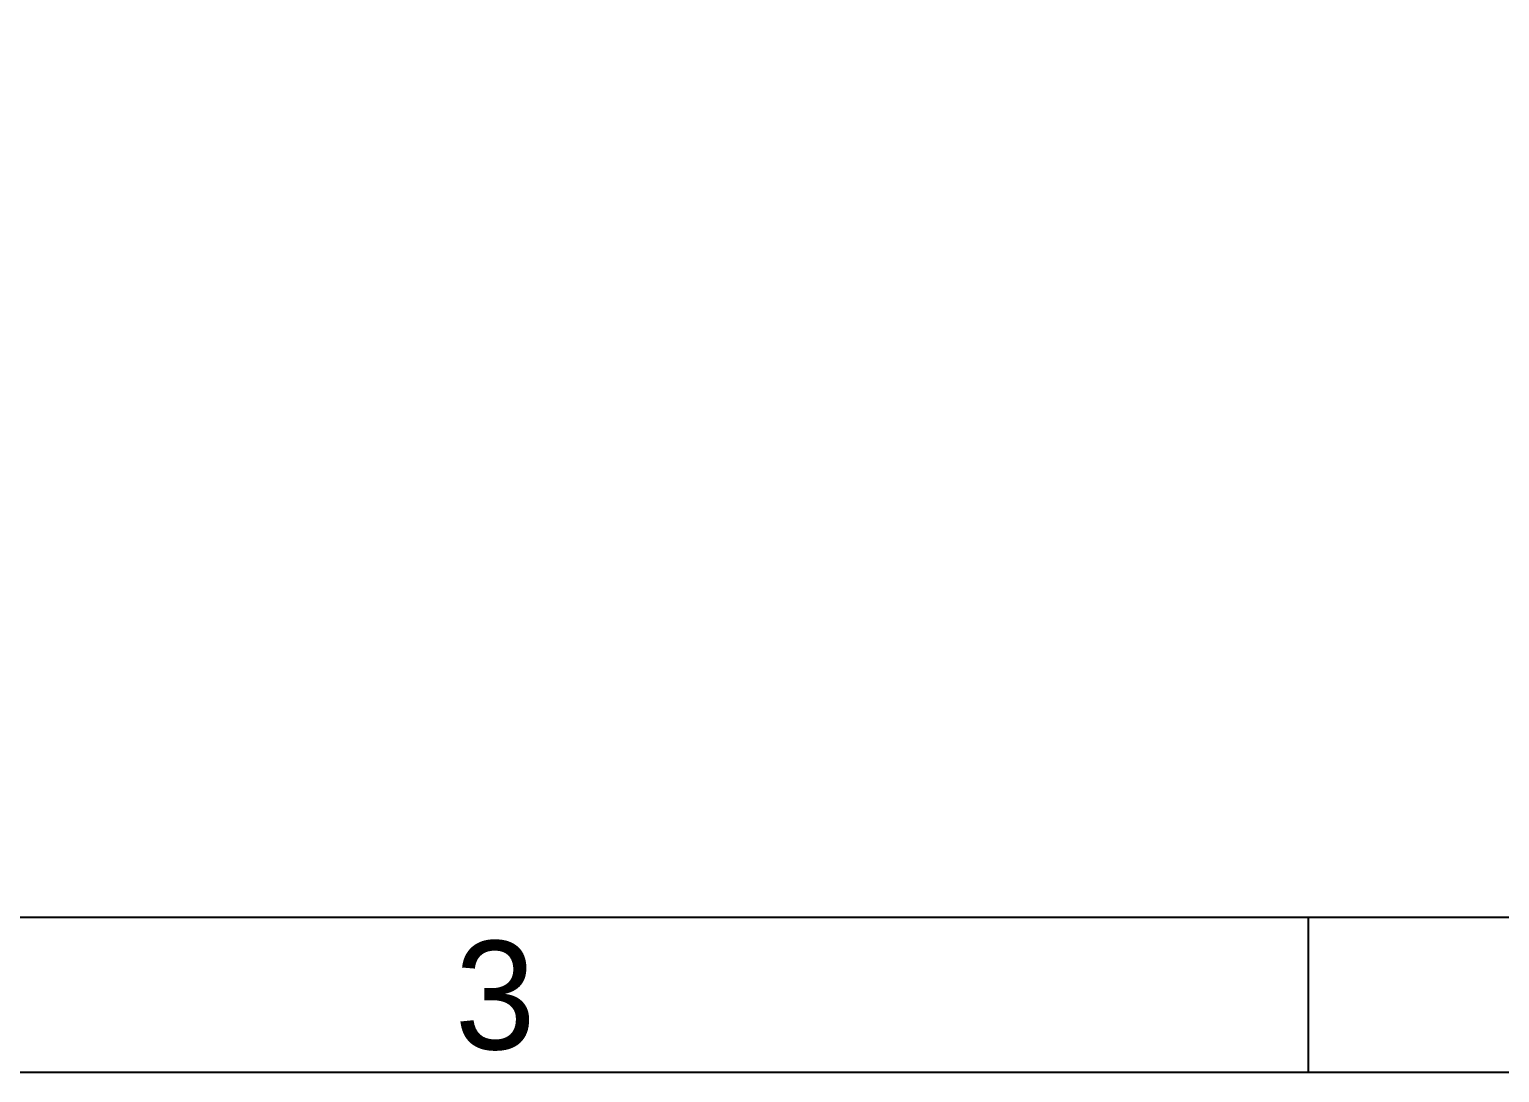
# Model space of a CAD drawing. Header units: millimetres. Extents: x 4086 to 8300, y 123 to 1549.
# Drawn here: x 6841.5 to 7069.3, y 123.6 to 285.2 of the extents above; entities that cross this region are included whole.
import ezdxf
from ezdxf import colors
from ezdxf.entities.mleader import LeaderData, LeaderLine
from ezdxf.enums import TextEntityAlignment as Align
from ezdxf.math import Vec2, Vec3

# ---------------------------------------------------------------- set-up
doc = ezdxf.new("R2010")
doc.units = ezdxf.units.MM
doc.styles.add('思源黑', font='SourceHanSansCN-Normal.ttf')

# ---------------------------------------------------------------- blocks, each defined once
blk = doc.blocks.new('1')
at = {"color": 2}
blk.add_line((7039.66, 123.62), (7039.66, 147.62), dxfattribs=at)
for points in [[(6283.66, 123.62), (6283.66, 1549.22), (8299.66, 1549.22), (8299.66, 123.62)], [(6403.66, 147.62), (6403.66, 1525.22), (8275.66, 1525.22), (8275.66, 147.62)]]:
    blk.add_lwpolyline(points, close=True, dxfattribs=at)
at = {"color": 2, "style": '思源黑'}
blk.add_text('3', height=16.8, dxfattribs=at).set_placement((6913.66, 135.62), align=Align.MIDDLE_CENTER)
at = {"color": 7, "style": '思源黑'}
for tag, height, p in [('编号', 19.2, (8134.84, 252.67)), ('比例', 8, (7939.66, 171.62))]:
    blk.add_attdef(tag, text='', height=height, dxfattribs=at).set_placement(p, align=Align.MIDDLE)
at = {"linetype": 'Continuous', "lineweight": 0, "ltscale": 0.3, "style": '思源黑'}
for tag, p in [('当前页', (8121.35, 207.93)), ('总页数', (8160.27, 207.93))]:
    blk.add_attdef(tag, text='', height=8, dxfattribs=at).set_placement(p, align=Align.MIDDLE)

msp = doc.modelspace()

# ---------------------------------------------------------------- block references
msp.add_blockref('1', (0, 0))

# ---------------------------------------------------------------- leaders
ml = msp.add_multileader_mtext('Standard')
ml.set_content('{\\C7;user air duct }5（φ12 blue）\\Pclean-type model use', style='思源黑')
ml.set_leader_properties()
ml.build(insert=Vec2(0, 0))
ml.multileader.update_dxf_attribs({"text_left_attachment_type": 5, "text_right_attachment_type": 5, "dogleg_length": 1, "arrow_head_size": 6})
ctx = ml.context
ctx.base_point, ctx.char_height, ctx.arrow_head_size, ctx.plane_origin = Vec3(6920.719, 292.846), 7, 6, Vec3(6892.226, 312.323)
ctx.left_attachment, ctx.right_attachment = 5, 5
notes = []
notes.append((ctx, [(0, (1, 1, 0), (6919.719, 292.846), (1, 0), 1, [(0, [(6892.226, 312.323)], 0, [])])]))
ctx.mtext.insert, ctx.mtext.flow_direction = Vec3(6922.719, 315.557), 5
ml = msp.add_multileader_mtext('Standard')
ml.set_content('{\\C256;Installation table alignment \\Pperforation no less than }φ65', style='思源黑')
ml.set_leader_properties()
ml.build(insert=Vec2(0, 0))
ml.multileader.update_dxf_attribs({"text_left_attachment_type": 5, "text_right_attachment_type": 5, "dogleg_length": 1, "arrow_head_size": 6})
ctx = ml.context
ctx.base_point, ctx.char_height, ctx.arrow_head_size, ctx.plane_origin = Vec3(6705.734, 293.721), 7, 6, Vec3(6856.214, 304.733)
ctx.left_attachment, ctx.right_attachment, ctx.text_align_type = 5, 5, 2
notes.append((ctx, [(0, (1, 1, 0), (6834.404, 293.721), (-1, 0), 1, [(0, [(6856.214, 304.733)], 0, [])])]))
ctx.mtext.insert, ctx.mtext.alignment, ctx.mtext.flow_direction = Vec3(6831.404, 315.955), 3, 5
for ctx, leaders in notes:
    for number, flags, end, landing, length, lines in leaders:
        leader = LeaderData()
        leader.index, (leader.has_last_leader_line, leader.has_dogleg_vector, leader.attachment_direction) = number, flags
        leader.last_leader_point, leader.dogleg_vector, leader.dogleg_length = Vec3(end), Vec3(landing), length
        for number, points, colour, breaks in lines:
            line = LeaderLine()
            line.index, line.vertices, line.color, line.breaks = number, Vec3.list(points), colors.encode_raw_color(colour), breaks
            leader.lines.append(line)
        ctx.leaders.append(leader)

doc.saveas('drawing.dxf')
